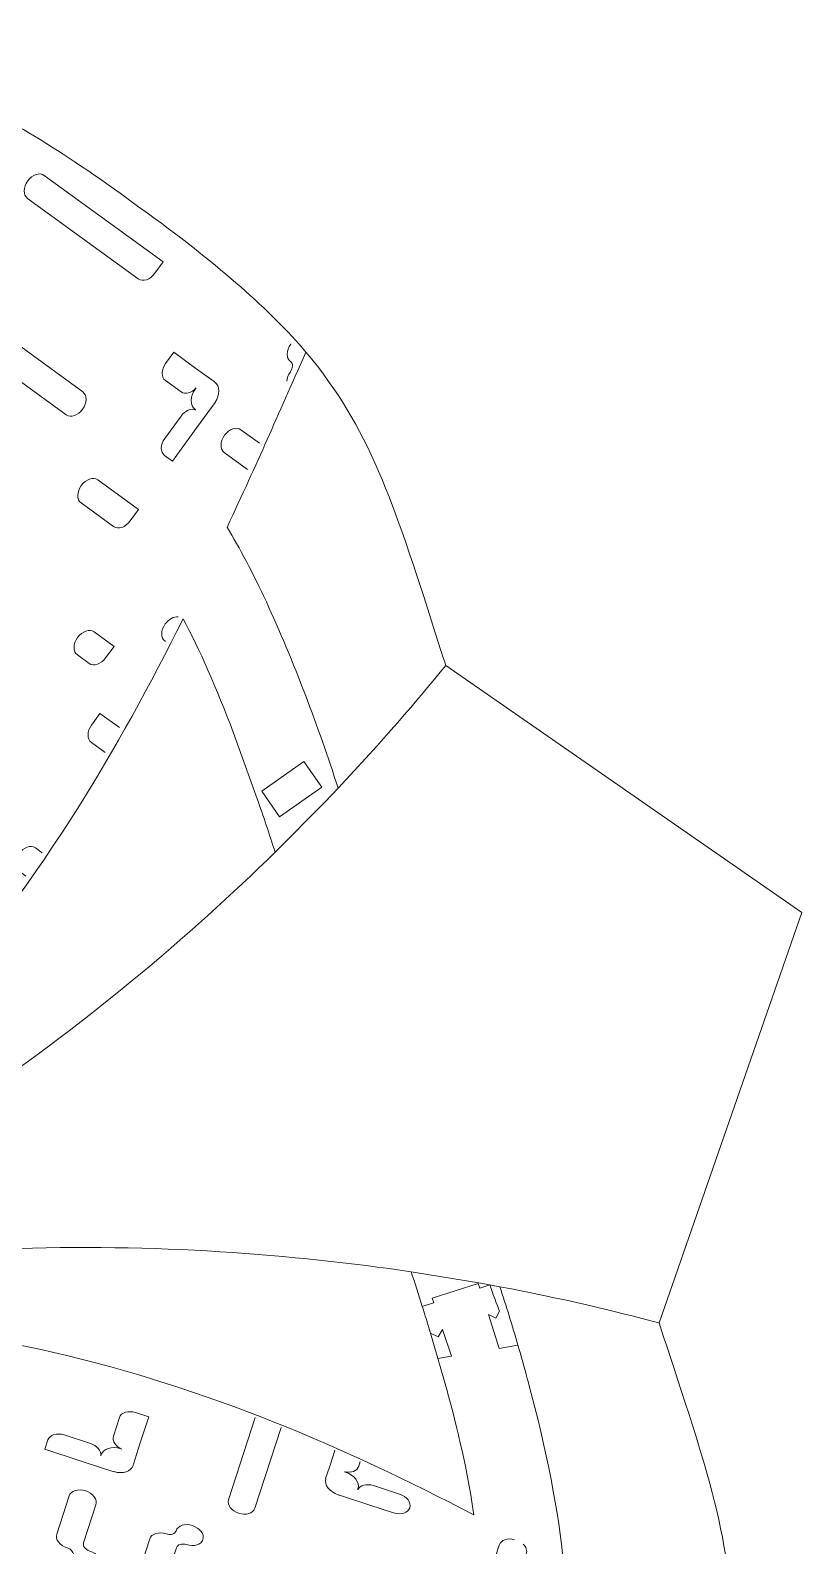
# Model space of a CAD drawing. Header units: inches. Extents: x -134 to 2453, y -1216 to 100.
# Drawn here: x 1085.7 to 1209.9, y -291.8 to -48 of the extents above; entities that cross this region are included whole.
import ezdxf

# ---------------------------------------------------------------- set-up
doc = ezdxf.new("R2010")
doc.units = ezdxf.units.IN
doc.header["$MEASUREMENT"] = 0
for name, color, linetype in [('creasing lines', 7, 'Continuous'), ('red cutouts', 7, 'Continuous'), ('your design', 7, 'Continuous')]:
    doc.layers.add(name, color=color, linetype=linetype)

# ---------------------------------------------------------------- blocks, each defined once
blk = doc.blocks.new('block 4')
at = {"layer": 'your design', "color": 3, "lineweight": 5}
for points, knots in [([(1102.68, -270.42), (1102.68, -270.42), (1104.79, -271.1), (1104.79, -271.1), (1104.79, -271.1), (1103.43, -275.28), (1103.43, -275.28), (1103.43, -275.28), (1102.31, -278.73), (1102.31, -278.73), (1102.3, -278.79), (1102.29, -278.84), (1102.27, -278.9), (1101.95, -279.88), (1100.59, -280.32), (1099.2, -279.91), (1099.2, -279.91), (1099.19, -279.92), (1099.19, -279.92), (1099.19, -279.92), (1094.42, -278.38), (1094.42, -278.38), (1094.42, -278.38), (1093.75, -278.16), (1093.75, -278.16), (1093.75, -278.16), (1088.08, -276.31), (1088.08, -276.31), (1088.08, -276.31), (1088.56, -274.82), (1088.56, -274.82), (1088.83, -273.99), (1089.99, -273.63), (1091.16, -274.01), (1091.16, -274.01), (1095.39, -275.39), (1095.39, -275.39), (1096.47, -275.73), (1097.16, -276.57), (1097.07, -277.35), (1097.07, -277.35), (1097.07, -277.35), (1097.07, -277.35), (1097.08, -277.31), (1097.09, -277.26), (1097.1, -277.22), (1097.43, -276.21), (1098.85, -275.77), (1100.28, -276.23), (1100.34, -276.25), (1100.41, -276.28), (1100.47, -276.3), (1100.47, -276.3), (1100.47, -276.3), (1100.47, -276.3), (1099.45, -275.86), (1098.85, -274.98), (1099.1, -274.21), (1099.1, -274.21), (1100.07, -271.22), (1100.07, -271.22), (1100.34, -270.39), (1101.5, -270.03), (1102.68, -270.42)], [0, 0, 0, 0, 1, 1, 1, 2, 2, 2, 3, 3, 3, 4, 4, 4, 5, 5, 5, 6, 6, 6, 7, 7, 7, 8, 8, 8, 9, 9, 9, 10, 10, 10, 11, 11, 11, 12, 12, 12, 13, 13, 13, 14, 14, 14, 15, 15, 15, 16, 16, 16, 17, 17, 17, 18, 18, 18, 19, 19, 19, 20, 20, 20, 21, 21, 21, 21]), ([(1126.07, -272.81), (1126.07, -272.81), (1121.85, -285.8), (1121.85, -285.8), (1121.58, -286.63), (1120.42, -286.99), (1119.25, -286.61), (1118.08, -286.23), (1117.36, -285.26), (1117.63, -284.43), (1117.63, -284.43), (1121.93, -271.18), (1121.93, -271.18)], [0, 0, 0, 0, 1, 1, 1, 2, 2, 2, 3, 3, 3, 4, 4, 4, 4]), ([(1138.82, -278.3), (1138.82, -278.3), (1138.58, -279.05), (1138.58, -279.05), (1138.33, -279.81), (1137.34, -280.17), (1136.28, -279.94), (1136.28, -279.94), (1136.28, -279.94), (1136.28, -279.94), (1136.34, -279.95), (1136.4, -279.97), (1136.46, -279.99), (1137.89, -280.45), (1138.78, -281.65), (1138.45, -282.66), (1138.44, -282.7), (1138.42, -282.74), (1138.4, -282.79), (1138.4, -282.79), (1138.41, -282.79), (1138.41, -282.79), (1138.78, -282.09), (1139.84, -281.81), (1140.93, -282.16), (1140.93, -282.16), (1145.16, -283.54), (1145.16, -283.54), (1146.33, -283.92), (1147.06, -284.89), (1146.79, -285.72), (1146.52, -286.55), (1145.36, -286.91), (1144.19, -286.53), (1144.19, -286.53), (1140.39, -285.3), (1140.39, -285.3), (1140.39, -285.3), (1140.39, -285.3), (1140.39, -285.3), (1140.39, -285.3), (1135.5, -283.71), (1135.5, -283.71), (1135.43, -283.69), (1135.35, -283.67), (1135.28, -283.64), (1133.88, -283.19), (1133, -282.04), (1133.27, -281.05), (1133.27, -281.05), (1133.25, -281.04), (1133.25, -281.04), (1133.25, -281.04), (1133.86, -279.17), (1133.86, -279.17), (1133.86, -279.17), (1134.5, -277.2), (1134.5, -277.2), (1134.5, -277.2), (1134.74, -276.47), (1134.74, -276.47)], [0, 0, 0, 0, 1, 1, 1, 2, 2, 2, 3, 3, 3, 4, 4, 4, 5, 5, 5, 6, 6, 6, 7, 7, 7, 8, 8, 8, 9, 9, 9, 10, 10, 10, 11, 11, 11, 12, 12, 12, 13, 13, 13, 14, 14, 14, 15, 15, 15, 16, 16, 16, 17, 17, 17, 18, 18, 18, 19, 19, 19, 20, 20, 20, 20]), ([(1096.29, -285.24), (1096.29, -285.24), (1094.3, -291.35), (1094.3, -291.35), (1094.14, -291.86), (1094.58, -292.45), (1095.3, -292.69), (1096.5, -293.08), (1097.24, -294.07), (1096.97, -294.92), (1096.69, -295.77), (1095.51, -296.13), (1094.31, -295.74), (1093.11, -295.35), (1092.37, -294.36), (1092.64, -293.51), (1092.81, -293), (1092.36, -292.41), (1091.65, -292.17), (1090.44, -291.78), (1089.7, -290.79), (1089.98, -289.95), (1089.98, -289.95), (1091.97, -283.83), (1091.97, -283.83), (1092.24, -282.99), (1093.42, -282.62), (1094.62, -283.01), (1095.82, -283.4), (1096.56, -284.39), (1096.29, -285.24)], [0, 0, 0, 0, 1, 1, 1, 2, 2, 2, 3, 3, 3, 4, 4, 4, 5, 5, 5, 6, 6, 6, 7, 7, 7, 8, 8, 8, 9, 9, 9, 10, 10, 10, 10]), ([(1113.51, -290.83), (1113.23, -291.68), (1112.05, -292.05), (1110.85, -291.66), (1110.13, -291.43), (1109.42, -291.65), (1109.26, -292.15), (1109.26, -292.15), (1107.27, -298.27), (1107.27, -298.27), (1107, -299.11), (1105.82, -299.48), (1104.61, -299.09), (1103.41, -298.7), (1102.67, -297.71), (1102.95, -296.86), (1102.95, -296.86), (1104.94, -290.75), (1104.94, -290.75), (1105.21, -289.9), (1106.39, -289.54), (1107.59, -289.93), (1108.31, -290.16), (1109.02, -289.94), (1109.19, -289.43), (1109.46, -288.58), (1110.64, -288.21), (1111.84, -288.6), (1113.04, -288.99), (1113.78, -289.99), (1113.51, -290.83)], [0, 0, 0, 0, 1, 1, 1, 2, 2, 2, 3, 3, 3, 4, 4, 4, 5, 5, 5, 6, 6, 6, 7, 7, 7, 8, 8, 8, 9, 9, 9, 10, 10, 10, 10]), ([(1165.04, -291.58), (1165.51, -292.04), (1165.73, -292.62), (1165.55, -293.14), (1165.55, -293.14), (1163.05, -300.84), (1163.05, -300.84), (1163.05, -300.84), (1160.88, -300.13), (1160.88, -300.13), (1159.67, -299.74), (1158.92, -298.74), (1159.2, -297.88), (1159.2, -297.88), (1161.2, -291.73), (1161.2, -291.73), (1161.46, -290.92), (1162.53, -290.55), (1163.66, -290.83)], [0, 0, 0, 0, 1, 1, 1, 2, 2, 2, 3, 3, 3, 4, 4, 4, 5, 5, 5, 6, 6, 6, 6])]:
    blk.add_open_spline(points, degree=3, knots=knots, dxfattribs=at)
blk = doc.blocks.new('block 5')
at = {"layer": 'your design', "color": 3, "lineweight": 5}
blk.add_lwpolyline([(1107.49, -146.34), (1107.42, -146.28)], dxfattribs=at)
for points, knots in [([(1087.97, -71.3), (1087.97, -71.3), (1107.11, -85.21), (1107.11, -85.21), (1107.11, -85.21), (1105.77, -87.06), (1105.77, -87.06), (1105.02, -88.09), (1103.84, -88.49), (1103.11, -87.96), (1103.11, -87.96), (1085.28, -75), (1085.28, -75), (1084.55, -74.47), (1084.56, -73.23), (1085.31, -72.2), (1086.06, -71.17), (1087.24, -70.77), (1087.97, -71.3)], [0, 0, 0, 0, 1, 1, 1, 2, 2, 2, 3, 3, 3, 4, 4, 4, 5, 5, 5, 6, 6, 6, 6]), ([(1094.14, -108.93), (1093.4, -109.95), (1092.23, -110.35), (1091.51, -109.82), (1091.51, -109.82), (1073.79, -96.95), (1073.79, -96.95), (1073.06, -96.43), (1073.08, -95.19), (1073.82, -94.17), (1074.27, -93.56), (1074.28, -92.81), (1073.84, -92.5), (1073.12, -91.97), (1073.14, -90.74), (1073.88, -89.72), (1074.62, -88.69), (1075.79, -88.3), (1076.52, -88.82), (1077.24, -89.35), (1077.22, -90.58), (1076.48, -91.6), (1076.03, -92.22), (1076.03, -92.96), (1076.46, -93.27), (1076.46, -93.27), (1094.18, -106.15), (1094.18, -106.15), (1094.9, -106.67), (1094.89, -107.91), (1094.14, -108.93)], [0, 0, 0, 0, 1, 1, 1, 2, 2, 2, 3, 3, 3, 4, 4, 4, 5, 5, 5, 6, 6, 6, 7, 7, 7, 8, 8, 8, 9, 9, 9, 10, 10, 10, 10]), ([(1108.81, -99.77), (1108.81, -99.77), (1112.36, -102.36), (1112.36, -102.36), (1112.36, -102.36), (1115.3, -104.49), (1115.3, -104.49), (1115.35, -104.52), (1115.4, -104.55), (1115.44, -104.58), (1116.28, -105.19), (1116.28, -106.62), (1115.46, -107.82), (1115.46, -107.82), (1115.46, -107.83), (1115.46, -107.83), (1115.46, -107.83), (1112.52, -111.88), (1112.52, -111.88), (1112.52, -111.88), (1112.1, -112.45), (1112.1, -112.45), (1112.1, -112.45), (1108.6, -117.28), (1108.6, -117.28), (1108.6, -117.28), (1107.33, -116.36), (1107.33, -116.36), (1106.62, -115.84), (1106.64, -114.63), (1107.36, -113.63), (1107.36, -113.63), (1109.98, -110.04), (1109.98, -110.04), (1110.64, -109.12), (1111.65, -108.72), (1112.36, -109.05), (1112.36, -109.05), (1112.36, -109.05), (1112.36, -109.05), (1112.32, -109.03), (1112.29, -109), (1112.25, -108.98), (1111.39, -108.35), (1111.41, -106.86), (1112.29, -105.65), (1112.33, -105.59), (1112.37, -105.54), (1112.41, -105.49), (1112.41, -105.49), (1112.41, -105.49), (1112.41, -105.49), (1111.69, -106.32), (1110.66, -106.62), (1110.01, -106.14), (1110.01, -106.14), (1107.47, -104.3), (1107.47, -104.3), (1106.76, -103.78), (1106.77, -102.57), (1107.5, -101.57), (1107.5, -101.57), (1108.81, -99.77), (1108.81, -99.77)], [0, 0, 0, 0, 1, 1, 1, 2, 2, 2, 3, 3, 3, 4, 4, 4, 5, 5, 5, 6, 6, 6, 7, 7, 7, 8, 8, 8, 9, 9, 9, 10, 10, 10, 11, 11, 11, 12, 12, 12, 13, 13, 13, 14, 14, 14, 15, 15, 15, 16, 16, 16, 17, 17, 17, 18, 18, 18, 19, 19, 19, 20, 20, 20, 21, 21, 21, 21]), ([(1127.01, -104.42), (1127.04, -103.94), (1127.22, -103.41), (1127.58, -102.93), (1128.02, -102.31), (1128.03, -101.57), (1127.6, -101.26), (1126.87, -100.73), (1126.89, -99.5), (1127.63, -98.47), (1127.64, -98.46), (1127.66, -98.44), (1127.67, -98.43)], [0, 0, 0, 0, 1, 1, 1, 2, 2, 2, 3, 3, 3, 4, 4, 4, 4]), ([(1120.7, -118.63), (1120.7, -118.63), (1116.95, -115.91), (1116.95, -115.91), (1116.23, -115.38), (1116.25, -114.14), (1116.99, -113.12), (1117.73, -112.1), (1118.9, -111.7), (1119.62, -112.23), (1119.62, -112.23), (1122.6, -114.39), (1122.6, -114.39)], [0, 0, 0, 0, 1, 1, 1, 2, 2, 2, 3, 3, 3, 4, 4, 4, 4]), ([(1099.14, -127.82), (1099.14, -127.82), (1093.9, -124.01), (1093.9, -124.01), (1093.17, -123.48), (1093.19, -122.24), (1093.93, -121.21), (1094.68, -120.18), (1095.86, -119.78), (1096.59, -120.31), (1096.59, -120.31), (1103.14, -125.06), (1103.14, -125.06), (1103.14, -125.06), (1101.79, -126.92), (1101.79, -126.92), (1101.04, -127.94), (1099.86, -128.34), (1099.14, -127.82)], [0, 0, 0, 0, 1, 1, 1, 2, 2, 2, 3, 3, 3, 4, 4, 4, 5, 5, 5, 6, 6, 6, 6]), ([(1107.42, -146.28), (1106.69, -145.75), (1106.7, -144.51), (1107.45, -143.48), (1108.02, -142.7), (1108.82, -142.28), (1109.5, -142.35)], [0, 0, 0, 0, 1, 1, 1, 2, 2, 2, 2]), ([(1096, -144.77), (1096, -144.77), (1099.2, -147.1), (1099.2, -147.1), (1099.2, -147.1), (1097.85, -148.95), (1097.85, -148.95), (1097.11, -149.98), (1095.93, -150.38), (1095.2, -149.85), (1095.2, -149.85), (1093.3, -148.48), (1093.3, -148.48), (1092.58, -147.95), (1092.59, -146.7), (1093.34, -145.67), (1094.09, -144.64), (1095.27, -144.24), (1096, -144.77)], [0, 0, 0, 0, 1, 1, 1, 2, 2, 2, 3, 3, 3, 4, 4, 4, 5, 5, 5, 6, 6, 6, 6]), ([(1097.77, -164.17), (1097.77, -164.17), (1095.56, -162.56), (1095.56, -162.56), (1094.83, -162.03), (1094.85, -160.79), (1095.59, -159.76), (1095.59, -159.76), (1096.94, -157.91), (1096.94, -157.91), (1096.94, -157.91), (1100.07, -160.18), (1100.07, -160.18)], [0, 0, 0, 0, 1, 1, 1, 2, 2, 2, 3, 3, 3, 4, 4, 4, 4]), ([(1085.02, -184.07), (1085.02, -184.07), (1083.87, -183.24), (1083.87, -183.24), (1083.14, -182.71), (1083.15, -181.46), (1083.9, -180.43), (1084.65, -179.4), (1085.83, -179), (1086.56, -179.53), (1086.56, -179.53), (1087.62, -180.31), (1087.62, -180.31)], [0, 0, 0, 0, 1, 1, 1, 2, 2, 2, 3, 3, 3, 4, 4, 4, 4])]:
    blk.add_open_spline(points, degree=3, knots=knots, dxfattribs=at)
blk.add_open_spline([(1109.5, -142.35), (1109.5, -142.35), (1109.5, -142.34), (1109.5, -142.34)], degree=3, dxfattribs=at)

msp = doc.modelspace()

# ---------------------------------------------------------------- linework, layer by layer
at = {"layer": 'creasing lines', "color": 3, "lineweight": 5}
for points in [[(1130.08, -99.77), (1125.3, -110.46), (1122.48, -117.12), (1117.39, -127.95)], [(1110.31, -142.68), (1089.43, -184.56), (1061.41, -225.36), (1004.7, -255.35)], [(1135.26, -169.92), (1142.34, -162.43), (1147.99, -155.78), (1152.57, -150.18)], [(1004.85, -255.85), (1056.89, -238.74), (1097.81, -206.9), (1125.12, -180.24)], [(1005.27, -257.14), (1057.44, -240.44), (1109.26, -242.19), (1147.02, -247.75)], [(1157.08, -286.84), (1115.59, -265.21), (1068.96, -248.63), (1005.44, -257.63)], [(1161.29, -250.15), (1171.42, -252.05), (1179.89, -254.12), (1186.89, -255.97)]]:
    msp.add_open_spline(points, degree=3, dxfattribs=at)
at = {"layer": 'red cutouts', "color": 1, "lineweight": 5}
msp.add_lwpolyline([(1122.97, -170.42), (1125.85, -174.51), (1132.64, -169.74), (1129.76, -165.65), (1122.97, -170.42)], dxfattribs=at)
for points, knots in [([(724.87, -309.9), (724.87, -309.9), (724.81, -309.11), (724.81, -309.11), (725.41, -318.29), (727.76, -328.66), (732.29, -342.83), (732.29, -342.83), (732.99, -344.86), (732.99, -344.86), (732.99, -344.86), (733.62, -346.91), (733.62, -346.91), (738.14, -360.62), (742.23, -370.24), (746.96, -377.91), (755.21, -391.29), (765.42, -398.72), (783.31, -411.59), (784.79, -412.66), (786.33, -413.76), (787.92, -414.91), (787.92, -414.91), (787.92, -414.91), (787.92, -414.91), (787.92, -414.91), (787.92, -414.91), (787.92, -414.91), (787.92, -414.91), (808.14, -481.82), (808.14, -481.82), (808.14, -481.82), (877.99, -480.36), (877.99, -480.36), (877.99, -480.36), (877.99, -480.35), (877.99, -480.35), (877.99, -480.35), (877.99, -480.35), (877.99, -480.35), (879.57, -481.51), (881.1, -482.63), (882.57, -483.71), (900.34, -496.75), (910.56, -504.16), (925.83, -507.88), (934.58, -510.01), (945, -510.93), (959.44, -510.99), (959.44, -510.99), (961.58, -510.96), (961.58, -510.96), (961.58, -510.96), (963.73, -510.99), (963.73, -510.99), (978.17, -510.93), (988.58, -510.01), (997.33, -507.88), (1012.61, -504.16), (1022.83, -496.75), (1040.6, -483.71), (1042.07, -482.63), (1043.6, -481.51), (1045.18, -480.35), (1045.18, -480.35), (1045.18, -480.35), (1045.18, -480.35), (1045.18, -480.35), (1045.16, -480.37), (1045.16, -480.37), (1045.16, -480.37), (1115.04, -481.83), (1115.04, -481.83), (1115.04, -481.83), (1135.23, -414.94), (1135.23, -414.94), (1135.23, -414.94), (1135.2, -414.97), (1135.2, -414.97), (1135.2, -414.97), (1135.2, -414.97), (1135.2, -414.97), (1136.79, -413.82), (1138.33, -412.71), (1139.81, -411.65), (1157.7, -398.78), (1167.91, -391.35), (1176.17, -377.98), (1180.91, -370.31), (1185, -360.69), (1189.53, -346.98), (1189.53, -346.98), (1190.16, -344.93), (1190.16, -344.93), (1190.16, -344.93), (1190.85, -342.9), (1190.85, -342.9), (1195.26, -329.15), (1197.6, -318.96), (1198.28, -309.98), (1199.47, -294.3), (1195.58, -282.29), (1188.68, -261.36), (1188.11, -259.63), (1187.51, -257.83), (1186.9, -255.97), (1186.9, -255.97), (1186.9, -255.97), (1186.9, -255.97), (1186.9, -255.97), (1209.86, -189.95), (1209.86, -189.95), (1209.86, -189.95), (1152.58, -150.18), (1152.58, -150.18), (1152.58, -150.18), (1152.58, -150.18), (1152.58, -150.18), (1151.98, -148.31), (1151.41, -146.51), (1150.85, -144.77), (1144.15, -123.77), (1140.25, -111.77), (1130.09, -99.77), (1124.26, -92.9), (1116.38, -86.03), (1104.74, -77.48), (1104.74, -77.48), (1102.99, -76.25), (1102.99, -76.25), (1102.99, -76.25), (1101.27, -74.96), (1101.27, -74.96), (1089.56, -66.52), (1080.6, -61.13), (1072.27, -57.71), (1057.73, -51.73), (1045.1, -51.71), (1023.06, -51.79), (1021.24, -51.8), (1019.35, -51.81), (1017.38, -51.81), (1017.38, -51.81), (1017.38, -51.82), (1017.38, -51.82), (1017.38, -51.82), (961.67, -9.56), (961.67, -9.56), (961.67, -9.56), (905.94, -51.78), (905.94, -51.78), (905.94, -51.78), (905.94, -51.78), (905.94, -51.78), (905.94, -51.78), (905.94, -51.78), (905.94, -51.78), (903.97, -51.77), (902.08, -51.76), (900.26, -51.75), (878.22, -51.65), (865.59, -51.66), (851.05, -57.63), (842.72, -61.05), (833.75, -66.43), (822.03, -74.86), (822.03, -74.86), (820.32, -76.15), (820.32, -76.15), (820.32, -76.15), (818.56, -77.38), (818.56, -77.38), (806.91, -85.92), (799.03, -92.79), (793.2, -99.65), (783.03, -111.64), (779.12, -123.65), (772.4, -144.63), (771.85, -146.37), (771.27, -148.18), (770.67, -150.04), (770.67, -150.04), (770.67, -150.04), (770.67, -150.04), (770.67, -150.04), (770.69, -150.02), (770.69, -150.02), (770.69, -150.02), (713.3, -189.92), (713.3, -189.92), (713.3, -189.92), (736.27, -255.9), (736.27, -255.9), (736.27, -255.9), (736.27, -255.89), (736.27, -255.89), (736.27, -255.89), (736.27, -255.89), (736.27, -255.89), (735.66, -257.76), (735.06, -259.55), (734.49, -261.29), (727.7, -281.86), (723.82, -293.81), (724.81, -309.11)], [0, 0, 0, 0, 1, 1, 1, 2, 2, 2, 3, 3, 3, 4, 4, 4, 5, 5, 5, 6, 6, 6, 7, 7, 7, 8, 8, 8, 9, 9, 9, 10, 10, 10, 11, 11, 11, 12, 12, 12, 13, 13, 13, 14, 14, 14, 15, 15, 15, 16, 16, 16, 17, 17, 17, 18, 18, 18, 19, 19, 19, 20, 20, 20, 21, 21, 21, 22, 22, 22, 23, 23, 23, 24, 24, 24, 25, 25, 25, 26, 26, 26, 27, 27, 27, 28, 28, 28, 29, 29, 29, 30, 30, 30, 31, 31, 31, 32, 32, 32, 33, 33, 33, 34, 34, 34, 35, 35, 35, 36, 36, 36, 37, 37, 37, 38, 38, 38, 39, 39, 39, 40, 40, 40, 41, 41, 41, 42, 42, 42, 43, 43, 43, 44, 44, 44, 45, 45, 45, 46, 46, 46, 47, 47, 47, 48, 48, 48, 49, 49, 49, 50, 50, 50, 51, 51, 51, 52, 52, 52, 53, 53, 53, 54, 54, 54, 55, 55, 55, 56, 56, 56, 57, 57, 57, 58, 58, 58, 59, 59, 59, 60, 60, 60, 61, 61, 61, 62, 62, 62, 63, 63, 63, 64, 64, 64, 65, 65, 65, 66, 66, 66, 67, 67, 67, 68, 68, 68, 68]), ([(1117.38, -127.94), (1121.47, -134.54), (1125.95, -144.32), (1130.04, -155.05), (1131.88, -159.88), (1133.64, -164.9), (1135.26, -169.91), (1135.26, -169.91), (1133.1, -172.17), (1133.1, -172.17), (1133.1, -172.17), (1125.12, -180.23), (1125.12, -180.23), (1124.18, -177.31), (1123.22, -174.44), (1122.25, -171.63), (1122.25, -171.63), (1118.37, -160.88), (1118.37, -160.88), (1115.68, -153.8), (1112.95, -147.52), (1110.31, -142.67)], [0, 0, 0, 0, 1, 1, 1, 2, 2, 2, 3, 3, 3, 4, 4, 4, 5, 5, 5, 6, 6, 6, 7, 7, 7, 7]), ([(1164.2, -259.57), (1163.28, -256.43), (1162.31, -253.28), (1161.29, -250.16), (1161.29, -250.16), (1158.22, -249.6), (1158.22, -249.6), (1158.22, -249.6), (1147.02, -247.76), (1147.02, -247.76), (1147.63, -249.63), (1148.23, -251.48), (1148.81, -253.33)], [0, 0, 0, 0, 1, 1, 1, 2, 2, 2, 3, 3, 3, 4, 4, 4, 4]), ([(1164.2, -259.57), (1164.2, -259.57), (1164.2, -259.57), (1164.2, -259.57), (1164.2, -259.57), (1161.2, -260.07), (1161.2, -260.07), (1161.2, -260.07), (1159.44, -254.65), (1159.44, -254.65), (1159.44, -254.65), (1159.44, -254.65), (1159.44, -254.65), (1159.44, -254.65), (1160.64, -255.19), (1160.64, -255.19), (1160.64, -255.19), (1161.23, -254.09), (1161.23, -254.09), (1160.84, -253.08), (1160.46, -252.07), (1160.08, -251.07), (1160.08, -251.07), (1159.65, -249.86), (1159.65, -249.86), (1159.65, -249.86), (1158.06, -250.37), (1158.06, -250.37), (1158.06, -250.37), (1157.82, -249.63), (1157.82, -249.63), (1157.82, -249.63), (1150.4, -252.02), (1150.4, -252.02), (1150.4, -252.02), (1150.64, -252.75), (1150.64, -252.75), (1150.64, -252.75), (1150.59, -252.77), (1150.59, -252.77), (1150.59, -252.77), (1148.81, -253.33), (1148.81, -253.33), (1149.13, -254.36), (1149.45, -255.39), (1149.76, -256.41), (1149.76, -256.41), (1150.11, -257.64), (1150.11, -257.64), (1150.11, -257.64), (1151.35, -258.21), (1151.35, -258.21), (1151.35, -258.21), (1152.07, -257.06), (1152.07, -257.06), (1152.07, -257.06), (1153.49, -261.35), (1153.49, -261.35), (1153.49, -261.35), (1151.29, -261.72), (1151.29, -261.72)], [0, 0, 0, 0, 1, 1, 1, 2, 2, 2, 3, 3, 3, 4, 4, 4, 5, 5, 5, 6, 6, 6, 7, 7, 7, 8, 8, 8, 9, 9, 9, 10, 10, 10, 11, 11, 11, 12, 12, 12, 13, 13, 13, 14, 14, 14, 15, 15, 15, 16, 16, 16, 17, 17, 17, 18, 18, 18, 19, 19, 19, 20, 20, 20, 20]), ([(1150.11, -257.64), (1150.11, -257.64), (1152.84, -267.08), (1152.84, -267.08), (1152.84, -267.08), (1152.93, -267.38), (1152.93, -267.38), (1154.9, -274.7), (1156.38, -281.38), (1157.09, -286.86)], [0, 0, 0, 0, 1, 1, 1, 2, 2, 2, 3, 3, 3, 3]), ([(1171.47, -294.63), (1170.9, -286.88), (1168.78, -276.34), (1165.79, -265.25), (1165.76, -265.14), (1165.73, -265.04), (1165.7, -264.93), (1165.22, -263.15), (1164.72, -261.37), (1164.2, -259.57)], [0, 0, 0, 0, 1, 1, 1, 2, 2, 2, 3, 3, 3, 3])]:
    msp.add_open_spline(points, degree=3, knots=knots, dxfattribs=at)

# ---------------------------------------------------------------- block references
at = {"layer": 'your design'}
for name in ['block 5', 'block 4']:
    msp.add_blockref(name, (0, 0), dxfattribs=at)

doc.saveas('drawing.dxf')
